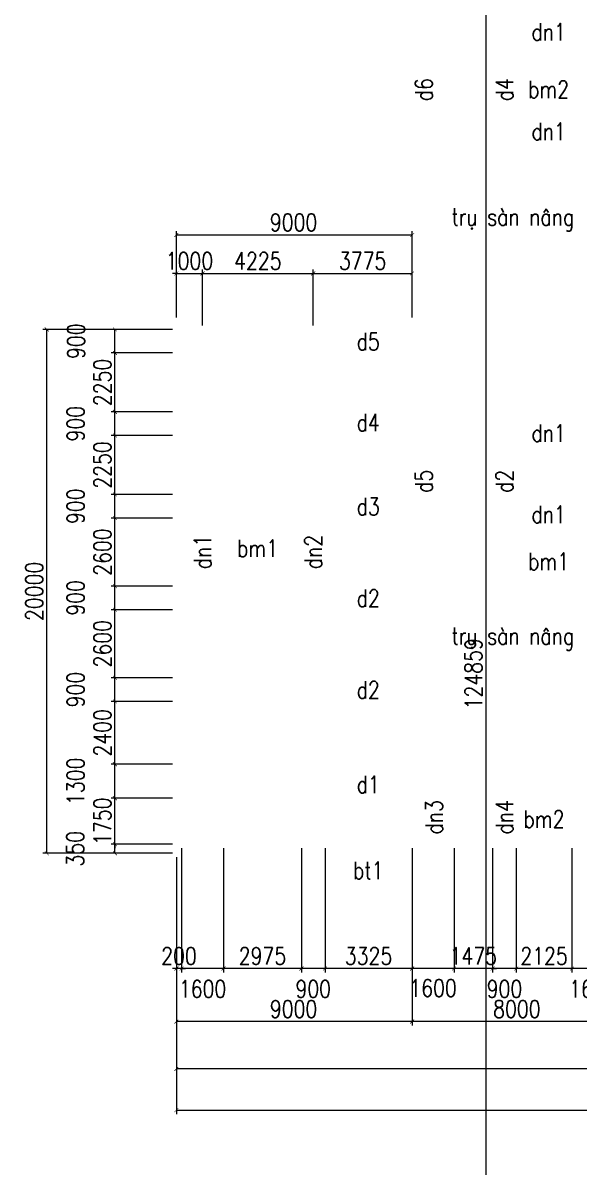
# Model space of a CAD drawing. Header units: inches. Extents: x -1640460 to 2672754, y -1012 to 1209503.
# Drawn here: x 201390 to 222625, y 98715 to 142396 of the extents above; entities that cross this region are included whole.
import ezdxf
from ezdxf.enums import TextEntityAlignment as Align

# ---------------------------------------------------------------- set-up
doc = ezdxf.new("R2010")
doc.units = ezdxf.units.IN
doc.header["$MEASUREMENT"] = 0
doc.layers.add('DAM_KT', color=4, linetype='Continuous')
doc.styles.add('KICH_THUOC', font='vnsimli.shx', dxfattribs={"width": 0.8})
doc.dimstyles.new('DIM_300', dxfattribs={"dimscale": 300, "dimtxt": 2.2, "dimasz": 0.5, "dimexe": 0.5, "dimexo": 0.5, "dimgap": 0.5, "dimtad": 1, "dimdec": 0, "dimdsep": 46, "dimtxsty": 'KICH_THUOC', "dimblk": 'ARCHTICK', "dimcen": 5, "dimclrd": 1, "dimclre": 8, "dimclrt": 256, "dimaunit": 1, "dimadec": 3, "dimazin": 2, "dimtfac": 1, "dimtdec": 0, "dimtix": 1, "dimtmove": 2, "dimatfit": 3, "dimldrblk": 'DOT', "dimfxl": 1, "dimtolj": 1, "dimtzin": 0, "dimlwd": 15, "dimlwe": 9, "dimarcsym": 0})

# ---------------------------------------------------------------- blocks, each defined once
blk = doc.blocks.new('_ArchTick')
at = {"color": 0, "linetype": 'ByBlock', "const_width": 0.15}
blk.add_lwpolyline([(-0.5, -0.5), (0.5, 0.5)], dxfattribs=at)
blk = doc.blocks.new('*D113')
at = {"layer": 'DAM_KT', "color": 8, "lineweight": 9}
for p, q in [((222349, 110894), (222349, 106145)), ((223949, 110894), (223949, 106145))]:
    blk.add_line(p, q, dxfattribs=at)
at = {"layer": 'DAM_KT', "color": 1, "lineweight": 15}
blk.add_line((223949, 106295), (222349, 106295), dxfattribs=at)
at = {"layer": 'Defpoints', "color": 0}
for p in [(222349, 111044), (223949, 111044), (222349, 106295)]:
    blk.add_point(p, dxfattribs=at)
at = {"layer": 'DAM_KT', "color": 1, "lineweight": 15, "xscale": 150, "yscale": 150, "zscale": 150, "rotation": 180}
blk.add_blockref('_ArchTick', (222349, 106295), dxfattribs=at)
at = {"layer": 'DAM_KT', "color": 1, "lineweight": 15, "xscale": 150, "yscale": 150, "zscale": 150}
blk.add_blockref('_ArchTick', (223949, 106295), dxfattribs=at)
at = {"layer": 'DAM_KT', "insert": (223149, 105520), "char_height": 660, "attachment_point": 5, "style": 'KICH_THUOC'}
blk.add_mtext('\\A1;1600', dxfattribs=at)
blk = doc.blocks.new('_Dot')
at = {"color": 0, "linetype": 'ByBlock', "lineweight": -2}
blk.add_line((-0.5, 0), (-1, 0), dxfattribs=at)
at = {"color": 0, "linetype": 'ByBlock', "const_width": 0.5}
blk.add_lwpolyline([(-0.25, 0, 1), (0.25, 0, 1)], format="xyb", close=True, dxfattribs=at)
blk = doc.blocks.new('*D114')
at = {"layer": 'DAM_KT', "color": 8, "lineweight": 9}
for p, q in [((220224, 110894), (220224, 106145)), ((222349, 110894), (222349, 106145))]:
    blk.add_line(p, q, dxfattribs=at)
at = {"layer": 'DAM_KT', "color": 1, "lineweight": 15}
blk.add_line((222349, 106295), (220224, 106295), dxfattribs=at)
at = {"layer": 'Defpoints', "color": 0}
for p in [(220224, 111044), (222349, 111044), (220224, 106295)]:
    blk.add_point(p, dxfattribs=at)
at = {"layer": 'DAM_KT', "color": 1, "lineweight": 15, "xscale": 150, "yscale": 150, "zscale": 150, "rotation": 180}
blk.add_blockref('_ArchTick', (220224, 106295), dxfattribs=at)
at = {"layer": 'DAM_KT', "color": 1, "lineweight": 15, "xscale": 150, "yscale": 150, "zscale": 150}
blk.add_blockref('_ArchTick', (222349, 106295), dxfattribs=at)
at = {"layer": 'DAM_KT', "insert": (221286, 106775), "char_height": 660, "attachment_point": 5, "style": 'KICH_THUOC'}
blk.add_mtext('\\A1;2125', dxfattribs=at)
blk = doc.blocks.new('*D115')
at = {"layer": 'DAM_KT', "color": 8, "lineweight": 9}
for p, q in [((219324, 110894), (219324, 106145)), ((220224, 110894), (220224, 106145))]:
    blk.add_line(p, q, dxfattribs=at)
at = {"layer": 'DAM_KT', "color": 1, "lineweight": 15}
blk.add_line((220224, 106295), (219324, 106295), dxfattribs=at)
at = {"layer": 'Defpoints', "color": 0}
for p in [(219324, 111044), (220224, 111044), (219324, 106295)]:
    blk.add_point(p, dxfattribs=at)
at = {"layer": 'DAM_KT', "color": 1, "lineweight": 15, "xscale": 150, "yscale": 150, "zscale": 150, "rotation": 180}
blk.add_blockref('_ArchTick', (219324, 106295), dxfattribs=at)
at = {"layer": 'DAM_KT', "color": 1, "lineweight": 15, "xscale": 150, "yscale": 150, "zscale": 150}
blk.add_blockref('_ArchTick', (220224, 106295), dxfattribs=at)
at = {"layer": 'DAM_KT', "insert": (219774, 105520), "char_height": 660, "attachment_point": 5, "style": 'KICH_THUOC'}
blk.add_mtext('\\A1;900', dxfattribs=at)
blk = doc.blocks.new('*D116')
at = {"layer": 'DAM_KT', "color": 8, "lineweight": 9}
for p, q in [((217849, 110894), (217849, 106145)), ((219324, 110894), (219324, 106145))]:
    blk.add_line(p, q, dxfattribs=at)
at = {"layer": 'DAM_KT', "color": 1, "lineweight": 15}
for p, q in [((217849, 106295), (217699, 106295)), ((219324, 106295), (217849, 106295)), ((219324, 106295), (219474, 106295))]:
    blk.add_line(p, q, dxfattribs=at)
at = {"layer": 'Defpoints', "color": 0}
for p in [(217849, 111044), (219324, 111044), (217849, 106295)]:
    blk.add_point(p, dxfattribs=at)
at = {"layer": 'DAM_KT', "color": 1, "lineweight": 15, "xscale": 150, "yscale": 150, "zscale": 150}
blk.add_blockref('_ArchTick', (217849, 106295), dxfattribs=at)
at = {"layer": 'DAM_KT', "color": 1, "lineweight": 15, "xscale": 150, "yscale": 150, "zscale": 150, "rotation": 180}
blk.add_blockref('_ArchTick', (219324, 106295), dxfattribs=at)
at = {"layer": 'DAM_KT', "insert": (218586, 106775), "char_height": 660, "attachment_point": 5, "style": 'KICH_THUOC'}
blk.add_mtext('\\A1;1475', dxfattribs=at)
blk = doc.blocks.new('*D117')
at = {"layer": 'DAM_KT', "color": 8, "lineweight": 9}
for p, q in [((216249, 110894), (216249, 106145)), ((217849, 110894), (217849, 106145))]:
    blk.add_line(p, q, dxfattribs=at)
at = {"layer": 'DAM_KT', "color": 1, "lineweight": 15}
blk.add_line((217849, 106295), (216249, 106295), dxfattribs=at)
at = {"layer": 'Defpoints', "color": 0}
for p in [(216249, 111044), (217849, 111044), (216249, 106295)]:
    blk.add_point(p, dxfattribs=at)
at = {"layer": 'DAM_KT', "color": 1, "lineweight": 15, "xscale": 150, "yscale": 150, "zscale": 150, "rotation": 180}
blk.add_blockref('_ArchTick', (216249, 106295), dxfattribs=at)
at = {"layer": 'DAM_KT', "color": 1, "lineweight": 15, "xscale": 150, "yscale": 150, "zscale": 150}
blk.add_blockref('_ArchTick', (217849, 106295), dxfattribs=at)
at = {"layer": 'DAM_KT', "insert": (217049, 105550), "char_height": 660, "attachment_point": 5, "style": 'KICH_THUOC'}
blk.add_mtext('\\A1;1600', dxfattribs=at)
blk = doc.blocks.new('*D118')
at = {"layer": 'DAM_KT', "color": 8, "lineweight": 9}
for p, q in [((212924, 110894), (212924, 106145)), ((216249, 110894), (216249, 106145))]:
    blk.add_line(p, q, dxfattribs=at)
at = {"layer": 'DAM_KT', "color": 1, "lineweight": 15}
blk.add_line((216249, 106295), (212924, 106295), dxfattribs=at)
at = {"layer": 'Defpoints', "color": 0}
for p in [(212924, 111044), (216249, 111044), (212924, 106295)]:
    blk.add_point(p, dxfattribs=at)
at = {"layer": 'DAM_KT', "color": 1, "lineweight": 15, "xscale": 150, "yscale": 150, "zscale": 150, "rotation": 180}
blk.add_blockref('_ArchTick', (212924, 106295), dxfattribs=at)
at = {"layer": 'DAM_KT', "color": 1, "lineweight": 15, "xscale": 150, "yscale": 150, "zscale": 150}
blk.add_blockref('_ArchTick', (216249, 106295), dxfattribs=at)
at = {"layer": 'DAM_KT', "insert": (214586, 106775), "char_height": 660, "attachment_point": 5, "style": 'KICH_THUOC'}
blk.add_mtext('\\A1;3325', dxfattribs=at)
blk = doc.blocks.new('*D119')
at = {"layer": 'DAM_KT', "color": 8, "lineweight": 9}
for p, q in [((212024, 110894), (212024, 106145)), ((212924, 110894), (212924, 106145))]:
    blk.add_line(p, q, dxfattribs=at)
at = {"layer": 'DAM_KT', "color": 1, "lineweight": 15}
blk.add_line((212924, 106295), (212024, 106295), dxfattribs=at)
at = {"layer": 'Defpoints', "color": 0}
for p in [(212024, 111044), (212924, 111044), (212024, 106295)]:
    blk.add_point(p, dxfattribs=at)
at = {"layer": 'DAM_KT', "color": 1, "lineweight": 15, "xscale": 150, "yscale": 150, "zscale": 150, "rotation": 180}
blk.add_blockref('_ArchTick', (212024, 106295), dxfattribs=at)
at = {"layer": 'DAM_KT', "color": 1, "lineweight": 15, "xscale": 150, "yscale": 150, "zscale": 150}
blk.add_blockref('_ArchTick', (212924, 106295), dxfattribs=at)
at = {"layer": 'DAM_KT', "insert": (212474, 105520), "char_height": 660, "attachment_point": 5, "style": 'KICH_THUOC'}
blk.add_mtext('\\A1;900', dxfattribs=at)
blk = doc.blocks.new('*D120')
at = {"layer": 'DAM_KT', "color": 8, "lineweight": 9}
for p, q in [((209049, 110894), (209049, 106145)), ((212024, 110894), (212024, 106145))]:
    blk.add_line(p, q, dxfattribs=at)
at = {"layer": 'DAM_KT', "color": 1, "lineweight": 15}
blk.add_line((212024, 106295), (209049, 106295), dxfattribs=at)
at = {"layer": 'Defpoints', "color": 0}
for p in [(209049, 111044), (212024, 111044), (209049, 106295)]:
    blk.add_point(p, dxfattribs=at)
at = {"layer": 'DAM_KT', "color": 1, "lineweight": 15, "xscale": 150, "yscale": 150, "zscale": 150, "rotation": 180}
blk.add_blockref('_ArchTick', (209049, 106295), dxfattribs=at)
at = {"layer": 'DAM_KT', "color": 1, "lineweight": 15, "xscale": 150, "yscale": 150, "zscale": 150}
blk.add_blockref('_ArchTick', (212024, 106295), dxfattribs=at)
at = {"layer": 'DAM_KT', "insert": (210536, 106775), "char_height": 660, "attachment_point": 5, "style": 'KICH_THUOC'}
blk.add_mtext('\\A1;2975', dxfattribs=at)
blk = doc.blocks.new('*D121')
at = {"layer": 'DAM_KT', "color": 8, "lineweight": 9}
for p, q in [((207449, 110894), (207449, 106145)), ((209049, 110894), (209049, 106145))]:
    blk.add_line(p, q, dxfattribs=at)
at = {"layer": 'DAM_KT', "color": 1, "lineweight": 15}
blk.add_line((209049, 106295), (207449, 106295), dxfattribs=at)
at = {"layer": 'Defpoints', "color": 0}
for p in [(207449, 111044), (209049, 111044), (207449, 106295)]:
    blk.add_point(p, dxfattribs=at)
at = {"layer": 'DAM_KT', "color": 1, "lineweight": 15, "xscale": 150, "yscale": 150, "zscale": 150, "rotation": 180}
blk.add_blockref('_ArchTick', (207449, 106295), dxfattribs=at)
at = {"layer": 'DAM_KT', "color": 1, "lineweight": 15, "xscale": 150, "yscale": 150, "zscale": 150}
blk.add_blockref('_ArchTick', (209049, 106295), dxfattribs=at)
at = {"layer": 'DAM_KT', "insert": (208249, 105520), "char_height": 660, "attachment_point": 5, "style": 'KICH_THUOC'}
blk.add_mtext('\\A1;1600', dxfattribs=at)
blk = doc.blocks.new('*D239')
at = {"layer": 'DAM_KT', "color": 8, "lineweight": 9}
for p, q in [((207249, 110544), (207249, 106145)), ((207449, 110894), (207449, 106145))]:
    blk.add_line(p, q, dxfattribs=at)
at = {"layer": 'DAM_KT', "color": 1, "lineweight": 15}
for p, q in [((207249, 106295), (207099, 106295)), ((207449, 106295), (207249, 106295)), ((207449, 106295), (207599, 106295))]:
    blk.add_line(p, q, dxfattribs=at)
at = {"layer": 'Defpoints', "color": 0}
for p in [(207449, 111044), (207249, 110694), (207249, 106295)]:
    blk.add_point(p, dxfattribs=at)
at = {"layer": 'DAM_KT', "color": 1, "lineweight": 15, "xscale": 150, "yscale": 150, "zscale": 150}
blk.add_blockref('_ArchTick', (207249, 106295), dxfattribs=at)
at = {"layer": 'DAM_KT', "color": 1, "lineweight": 15, "xscale": 150, "yscale": 150, "zscale": 150, "rotation": 180}
blk.add_blockref('_ArchTick', (207449, 106295), dxfattribs=at)
at = {"layer": 'DAM_KT', "insert": (207349, 106775), "char_height": 660, "attachment_point": 5, "style": 'KICH_THUOC'}
blk.add_mtext('\\A1;200', dxfattribs=at)
blk = doc.blocks.new('*D242')
at = {"layer": 'DAM_KT', "color": 8, "lineweight": 9}
for p, q in [((216249, 110544), (216249, 104119)), ((224249, 110844), (224249, 104119))]:
    blk.add_line(p, q, dxfattribs=at)
at = {"layer": 'DAM_KT', "color": 1, "lineweight": 15}
blk.add_line((224249, 104269), (216249, 104269), dxfattribs=at)
at = {"layer": 'Defpoints', "color": 0}
for p in [(224249, 110994), (216249, 110694), (216249, 104269)]:
    blk.add_point(p, dxfattribs=at)
at = {"layer": 'DAM_KT', "color": 1, "lineweight": 15, "xscale": 150, "yscale": 150, "zscale": 150, "rotation": 180}
blk.add_blockref('_ArchTick', (216249, 104269), dxfattribs=at)
at = {"layer": 'DAM_KT', "color": 1, "lineweight": 15, "xscale": 150, "yscale": 150, "zscale": 150}
blk.add_blockref('_ArchTick', (224249, 104269), dxfattribs=at)
at = {"layer": 'DAM_KT', "insert": (220249, 104749), "char_height": 660, "attachment_point": 5, "style": 'KICH_THUOC'}
blk.add_mtext('\\A1;8000', dxfattribs=at)
blk = doc.blocks.new('*D243')
at = {"layer": 'DAM_KT', "color": 8, "lineweight": 9}
for p, q in [((207249, 110544), (207249, 102311)), ((252549, 110544), (252549, 102311))]:
    blk.add_line(p, q, dxfattribs=at)
at = {"layer": 'DAM_KT', "color": 1, "lineweight": 15}
blk.add_line((252549, 102461), (207249, 102461), dxfattribs=at)
at = {"layer": 'Defpoints', "color": 0}
for p in [(207249, 110694), (252549, 110694), (207249, 102461)]:
    blk.add_point(p, dxfattribs=at)
at = {"layer": 'DAM_KT', "color": 1, "lineweight": 15, "xscale": 150, "yscale": 150, "zscale": 150, "rotation": 180}
blk.add_blockref('_ArchTick', (207249, 102461), dxfattribs=at)
at = {"layer": 'DAM_KT', "color": 1, "lineweight": 15, "xscale": 150, "yscale": 150, "zscale": 150}
blk.add_blockref('_ArchTick', (252549, 102461), dxfattribs=at)
at = {"layer": 'DAM_KT', "insert": (229899, 102941), "char_height": 660, "attachment_point": 5, "style": 'KICH_THUOC'}
blk.add_mtext('\\A1;45300', dxfattribs=at)
blk = doc.blocks.new('*D244')
at = {"layer": 'DAM_KT', "color": 8, "lineweight": 9}
for p, q in [((207249, 110544), (207249, 100738)), ((354549, 110544), (354549, 100738))]:
    blk.add_line(p, q, dxfattribs=at)
at = {"layer": 'DAM_KT', "color": 1, "lineweight": 15}
blk.add_line((207249, 100888), (354549, 100888), dxfattribs=at)
at = {"layer": 'Defpoints', "color": 0}
for p in [(207249, 110694), (354549, 110694), (354549, 100888)]:
    blk.add_point(p, dxfattribs=at)
at = {"layer": 'DAM_KT', "color": 1, "lineweight": 15, "xscale": 150, "yscale": 150, "zscale": 150, "rotation": 180}
blk.add_blockref('_ArchTick', (207249, 100888), dxfattribs=at)
at = {"layer": 'DAM_KT', "color": 1, "lineweight": 15, "xscale": 150, "yscale": 150, "zscale": 150}
blk.add_blockref('_ArchTick', (354549, 100888), dxfattribs=at)
at = {"layer": 'DAM_KT', "insert": (280899, 101368), "char_height": 660, "attachment_point": 5, "style": 'KICH_THUOC'}
blk.add_mtext('\\A1;147300', dxfattribs=at)
blk = doc.blocks.new('*D151')
at = {"layer": 'DAM_KT', "color": 8, "lineweight": 9}
for p, q in [((207099, 130694), (202153, 130694)), ((207099, 110694), (202153, 110694))]:
    blk.add_line(p, q, dxfattribs=at)
at = {"layer": 'DAM_KT', "color": 1, "lineweight": 15}
blk.add_line((202303, 110694), (202303, 130694), dxfattribs=at)
at = {"layer": 'Defpoints', "color": 0}
for p in [(202303, 130694), (207249, 130694), (207249, 110694)]:
    blk.add_point(p, dxfattribs=at)
at = {"layer": 'DAM_KT', "color": 1, "lineweight": 15, "xscale": 150, "yscale": 150, "zscale": 150}
for p, rotation in [((202303, 130694), 90), ((202303, 110694), 270)]:
    blk.add_blockref('_ArchTick', p, dxfattribs=dict(at, rotation=rotation))
at = {"layer": 'DAM_KT', "insert": (201823, 120694), "char_height": 660, "attachment_point": 5, "rotation": 90, "style": 'KICH_THUOC'}
blk.add_mtext('\\A1;20000', dxfattribs=at)
blk = doc.blocks.new('*D152')
at = {"layer": 'DAM_KT', "color": 8, "lineweight": 9}
for p, q in [((207099, 130694), (204754, 130694)), ((207099, 129794), (204754, 129794))]:
    blk.add_line(p, q, dxfattribs=at)
at = {"layer": 'DAM_KT', "color": 1, "lineweight": 15}
blk.add_line((204904, 129794), (204904, 130694), dxfattribs=at)
at = {"layer": 'Defpoints', "color": 0}
for p in [(204904, 130694), (207249, 130694), (207249, 129794)]:
    blk.add_point(p, dxfattribs=at)
at = {"layer": 'DAM_KT', "color": 1, "lineweight": 15, "xscale": 150, "yscale": 150, "zscale": 150}
for p, rotation in [((204904, 130694), 90), ((204904, 129794), 270)]:
    blk.add_blockref('_ArchTick', p, dxfattribs=dict(at, rotation=rotation))
at = {"layer": 'DAM_KT', "insert": (203423, 130244), "char_height": 660, "attachment_point": 5, "rotation": 90, "style": 'KICH_THUOC'}
blk.add_mtext('\\A1;900', dxfattribs=at)
blk = doc.blocks.new('*D153')
at = {"layer": 'DAM_KT', "color": 8, "lineweight": 9}
for p, q in [((207099, 129794), (204754, 129794)), ((207099, 127544), (204754, 127544))]:
    blk.add_line(p, q, dxfattribs=at)
at = {"layer": 'DAM_KT', "color": 1, "lineweight": 15}
blk.add_line((204904, 127544), (204904, 129794), dxfattribs=at)
at = {"layer": 'Defpoints', "color": 0}
for p in [(204904, 129794), (207249, 129794), (207249, 127544)]:
    blk.add_point(p, dxfattribs=at)
at = {"layer": 'DAM_KT', "color": 1, "lineweight": 15, "xscale": 150, "yscale": 150, "zscale": 150}
for p, rotation in [((204904, 129794), 90), ((204904, 127544), 270)]:
    blk.add_blockref('_ArchTick', p, dxfattribs=dict(at, rotation=rotation))
at = {"layer": 'DAM_KT', "insert": (204424, 128669), "char_height": 660, "attachment_point": 5, "rotation": 90, "style": 'KICH_THUOC'}
blk.add_mtext('\\A1;2250', dxfattribs=at)
blk = doc.blocks.new('*D154')
at = {"layer": 'DAM_KT', "color": 8, "lineweight": 9}
for p, q in [((207099, 127544), (204754, 127544)), ((207099, 126644), (204754, 126644))]:
    blk.add_line(p, q, dxfattribs=at)
at = {"layer": 'DAM_KT', "color": 1, "lineweight": 15}
blk.add_line((204904, 126644), (204904, 127544), dxfattribs=at)
at = {"layer": 'Defpoints', "color": 0}
for p in [(204904, 127544), (207249, 127544), (207249, 126644)]:
    blk.add_point(p, dxfattribs=at)
at = {"layer": 'DAM_KT', "color": 1, "lineweight": 15, "xscale": 150, "yscale": 150, "zscale": 150}
for p, rotation in [((204904, 127544), 90), ((204904, 126644), 270)]:
    blk.add_blockref('_ArchTick', p, dxfattribs=dict(at, rotation=rotation))
at = {"layer": 'DAM_KT', "insert": (203402, 127094), "char_height": 660, "attachment_point": 5, "rotation": 90, "style": 'KICH_THUOC'}
blk.add_mtext('\\A1;900', dxfattribs=at)
blk = doc.blocks.new('*D155')
at = {"layer": 'DAM_KT', "color": 8, "lineweight": 9}
for p, q in [((207099, 126644), (204754, 126644)), ((207099, 124394), (204754, 124394))]:
    blk.add_line(p, q, dxfattribs=at)
at = {"layer": 'DAM_KT', "color": 1, "lineweight": 15}
blk.add_line((204904, 124394), (204904, 126644), dxfattribs=at)
at = {"layer": 'Defpoints', "color": 0}
for p in [(204904, 126644), (207249, 126644), (207249, 124394)]:
    blk.add_point(p, dxfattribs=at)
at = {"layer": 'DAM_KT', "color": 1, "lineweight": 15, "xscale": 150, "yscale": 150, "zscale": 150}
for p, rotation in [((204904, 126644), 90), ((204904, 124394), 270)]:
    blk.add_blockref('_ArchTick', p, dxfattribs=dict(at, rotation=rotation))
at = {"layer": 'DAM_KT', "insert": (204424, 125519), "char_height": 660, "attachment_point": 5, "rotation": 90, "style": 'KICH_THUOC'}
blk.add_mtext('\\A1;2250', dxfattribs=at)
blk = doc.blocks.new('*D156')
at = {"layer": 'DAM_KT', "color": 8, "lineweight": 9}
for p, q in [((207099, 124394), (204754, 124394)), ((207099, 123494), (204754, 123494))]:
    blk.add_line(p, q, dxfattribs=at)
at = {"layer": 'DAM_KT', "color": 1, "lineweight": 15}
blk.add_line((204904, 123494), (204904, 124394), dxfattribs=at)
at = {"layer": 'Defpoints', "color": 0}
for p in [(204904, 124394), (207249, 124394), (207249, 123494)]:
    blk.add_point(p, dxfattribs=at)
at = {"layer": 'DAM_KT', "color": 1, "lineweight": 15, "xscale": 150, "yscale": 150, "zscale": 150}
for p, rotation in [((204904, 124394), 90), ((204904, 123494), 270)]:
    blk.add_blockref('_ArchTick', p, dxfattribs=dict(at, rotation=rotation))
at = {"layer": 'DAM_KT', "insert": (203402, 123944), "char_height": 660, "attachment_point": 5, "rotation": 90, "style": 'KICH_THUOC'}
blk.add_mtext('\\A1;900', dxfattribs=at)
blk = doc.blocks.new('*D157')
at = {"layer": 'DAM_KT', "color": 8, "lineweight": 9}
for p, q in [((207099, 123494), (204754, 123494)), ((207099, 120894), (204754, 120894))]:
    blk.add_line(p, q, dxfattribs=at)
at = {"layer": 'DAM_KT', "color": 1, "lineweight": 15}
blk.add_line((204904, 120894), (204904, 123494), dxfattribs=at)
at = {"layer": 'Defpoints', "color": 0}
for p in [(204904, 123494), (207249, 123494), (207249, 120894)]:
    blk.add_point(p, dxfattribs=at)
at = {"layer": 'DAM_KT', "color": 1, "lineweight": 15, "xscale": 150, "yscale": 150, "zscale": 150}
for p, rotation in [((204904, 123494), 90), ((204904, 120894), 270)]:
    blk.add_blockref('_ArchTick', p, dxfattribs=dict(at, rotation=rotation))
at = {"layer": 'DAM_KT', "insert": (204424, 122194), "char_height": 660, "attachment_point": 5, "rotation": 90, "style": 'KICH_THUOC'}
blk.add_mtext('\\A1;2600', dxfattribs=at)
blk = doc.blocks.new('*D158')
at = {"layer": 'DAM_KT', "color": 8, "lineweight": 9}
for p, q in [((207099, 120894), (204754, 120894)), ((207099, 119994), (204754, 119994))]:
    blk.add_line(p, q, dxfattribs=at)
at = {"layer": 'DAM_KT', "color": 1, "lineweight": 15}
blk.add_line((204904, 119994), (204904, 120894), dxfattribs=at)
at = {"layer": 'Defpoints', "color": 0}
for p in [(204904, 120894), (207249, 120894), (207249, 119994)]:
    blk.add_point(p, dxfattribs=at)
at = {"layer": 'DAM_KT', "color": 1, "lineweight": 15, "xscale": 150, "yscale": 150, "zscale": 150}
for p, rotation in [((204904, 120894), 90), ((204904, 119994), 270)]:
    blk.add_blockref('_ArchTick', p, dxfattribs=dict(at, rotation=rotation))
at = {"layer": 'DAM_KT', "insert": (203402, 120444), "char_height": 660, "attachment_point": 5, "rotation": 90, "style": 'KICH_THUOC'}
blk.add_mtext('\\A1;900', dxfattribs=at)
blk = doc.blocks.new('*D159')
at = {"layer": 'DAM_KT', "color": 8, "lineweight": 9}
for p, q in [((207099, 119994), (204754, 119994)), ((207099, 117394), (204754, 117394))]:
    blk.add_line(p, q, dxfattribs=at)
at = {"layer": 'DAM_KT', "color": 1, "lineweight": 15}
blk.add_line((204904, 117394), (204904, 119994), dxfattribs=at)
at = {"layer": 'Defpoints', "color": 0}
for p in [(204904, 119994), (207249, 119994), (207249, 117394)]:
    blk.add_point(p, dxfattribs=at)
at = {"layer": 'DAM_KT', "color": 1, "lineweight": 15, "xscale": 150, "yscale": 150, "zscale": 150}
for p, rotation in [((204904, 119994), 90), ((204904, 117394), 270)]:
    blk.add_blockref('_ArchTick', p, dxfattribs=dict(at, rotation=rotation))
at = {"layer": 'DAM_KT', "insert": (204424, 118694), "char_height": 660, "attachment_point": 5, "rotation": 90, "style": 'KICH_THUOC'}
blk.add_mtext('\\A1;2600', dxfattribs=at)
blk = doc.blocks.new('*D160')
at = {"layer": 'DAM_KT', "color": 8, "lineweight": 9}
for p, q in [((207099, 117394), (204754, 117394)), ((207099, 116494), (204754, 116494))]:
    blk.add_line(p, q, dxfattribs=at)
at = {"layer": 'DAM_KT', "color": 1, "lineweight": 15}
blk.add_line((204904, 116494), (204904, 117394), dxfattribs=at)
at = {"layer": 'Defpoints', "color": 0}
for p in [(204904, 117394), (207249, 117394), (207249, 116494)]:
    blk.add_point(p, dxfattribs=at)
at = {"layer": 'DAM_KT', "color": 1, "lineweight": 15, "xscale": 150, "yscale": 150, "zscale": 150}
for p, rotation in [((204904, 117394), 90), ((204904, 116494), 270)]:
    blk.add_blockref('_ArchTick', p, dxfattribs=dict(at, rotation=rotation))
at = {"layer": 'DAM_KT', "insert": (203402, 116944), "char_height": 660, "attachment_point": 5, "rotation": 90, "style": 'KICH_THUOC'}
blk.add_mtext('\\A1;900', dxfattribs=at)
blk = doc.blocks.new('*D161')
at = {"layer": 'DAM_KT', "color": 8, "lineweight": 9}
for p, q in [((207099, 116494), (204754, 116494)), ((207099, 114094), (204754, 114094))]:
    blk.add_line(p, q, dxfattribs=at)
at = {"layer": 'DAM_KT', "color": 1, "lineweight": 15}
blk.add_line((204904, 114094), (204904, 116494), dxfattribs=at)
at = {"layer": 'Defpoints', "color": 0}
for p in [(204904, 116494), (207249, 116494), (207249, 114094)]:
    blk.add_point(p, dxfattribs=at)
at = {"layer": 'DAM_KT', "color": 1, "lineweight": 15, "xscale": 150, "yscale": 150, "zscale": 150}
for p, rotation in [((204904, 116494), 90), ((204904, 114094), 270)]:
    blk.add_blockref('_ArchTick', p, dxfattribs=dict(at, rotation=rotation))
at = {"layer": 'DAM_KT', "insert": (204424, 115294), "char_height": 660, "attachment_point": 5, "rotation": 90, "style": 'KICH_THUOC'}
blk.add_mtext('\\A1;2400', dxfattribs=at)
blk = doc.blocks.new('*D162')
at = {"layer": 'DAM_KT', "color": 8, "lineweight": 9}
for p, q in [((207099, 114094), (204754, 114094)), ((207099, 112794), (204754, 112794))]:
    blk.add_line(p, q, dxfattribs=at)
at = {"layer": 'DAM_KT', "color": 1, "lineweight": 15}
blk.add_line((204904, 112794), (204904, 114094), dxfattribs=at)
at = {"layer": 'Defpoints', "color": 0}
for p in [(204904, 114094), (207249, 114094), (207249, 112794)]:
    blk.add_point(p, dxfattribs=at)
at = {"layer": 'DAM_KT', "color": 1, "lineweight": 15, "xscale": 150, "yscale": 150, "zscale": 150}
for p, rotation in [((204904, 114094), 90), ((204904, 112794), 270)]:
    blk.add_blockref('_ArchTick', p, dxfattribs=dict(at, rotation=rotation))
at = {"layer": 'DAM_KT', "insert": (203402, 113444), "char_height": 660, "attachment_point": 5, "rotation": 90, "style": 'KICH_THUOC'}
blk.add_mtext('\\A1;1300', dxfattribs=at)
blk = doc.blocks.new('*D163')
at = {"layer": 'DAM_KT', "color": 8, "lineweight": 9}
for p, q in [((207099, 112794), (204754, 112794)), ((207099, 111044), (204754, 111044))]:
    blk.add_line(p, q, dxfattribs=at)
at = {"layer": 'DAM_KT', "color": 1, "lineweight": 15}
for p, q in [((204904, 112794), (204904, 112944)), ((204904, 111044), (204904, 112794)), ((204904, 111044), (204904, 110894))]:
    blk.add_line(p, q, dxfattribs=at)
at = {"layer": 'Defpoints', "color": 0}
for p in [(204904, 112794), (207249, 112794), (207249, 111044)]:
    blk.add_point(p, dxfattribs=at)
at = {"layer": 'DAM_KT', "color": 1, "lineweight": 15, "xscale": 150, "yscale": 150, "zscale": 150}
for p, rotation in [((204904, 112794), 270), ((204904, 111044), 90)]:
    blk.add_blockref('_ArchTick', p, dxfattribs=dict(at, rotation=rotation))
at = {"layer": 'DAM_KT', "insert": (204424, 111919), "char_height": 660, "attachment_point": 5, "rotation": 90, "style": 'KICH_THUOC'}
blk.add_mtext('\\A1;1750', dxfattribs=at)
blk = doc.blocks.new('*D164')
at = {"layer": 'DAM_KT', "color": 8, "lineweight": 9}
for p, q in [((207099, 111044), (204754, 111044)), ((207099, 110694), (204754, 110694))]:
    blk.add_line(p, q, dxfattribs=at)
at = {"layer": 'DAM_KT', "color": 1, "lineweight": 15}
blk.add_line((204904, 110694), (204904, 111044), dxfattribs=at)
at = {"layer": 'Defpoints', "color": 0}
for p in [(204904, 111044), (207249, 111044), (207249, 110694)]:
    blk.add_point(p, dxfattribs=at)
at = {"layer": 'DAM_KT', "color": 1, "lineweight": 15, "xscale": 150, "yscale": 150, "zscale": 150}
for p, rotation in [((204904, 111044), 90), ((204904, 110694), 270)]:
    blk.add_blockref('_ArchTick', p, dxfattribs=dict(at, rotation=rotation))
at = {"layer": 'DAM_KT', "insert": (203390, 110869), "char_height": 660, "attachment_point": 5, "rotation": 90, "style": 'KICH_THUOC'}
blk.add_mtext('\\A1;350', dxfattribs=at)
blk = doc.blocks.new('*D165')
at = {"layer": 'DAM_KT', "color": 1, "lineweight": 15}
for p, q in [((207249, 132831), (207099, 132831)), ((207249, 132831), (208249, 132831)), ((208249, 132831), (208399, 132831))]:
    blk.add_line(p, q, dxfattribs=at)
at = {"layer": 'DAM_KT', "color": 8, "lineweight": 9}
for p, q in [((207249, 131144), (207249, 132981)), ((208249, 130844), (208249, 132981))]:
    blk.add_line(p, q, dxfattribs=at)
at = {"layer": 'Defpoints', "color": 0}
for p in [(208249, 132831), (207249, 130994), (208249, 130694)]:
    blk.add_point(p, dxfattribs=at)
at = {"layer": 'DAM_KT', "color": 1, "lineweight": 15, "xscale": 150, "yscale": 150, "zscale": 150}
blk.add_blockref('_ArchTick', (207249, 132831), dxfattribs=at)
at = {"layer": 'DAM_KT', "color": 1, "lineweight": 15, "xscale": 150, "yscale": 150, "zscale": 150, "rotation": 180}
blk.add_blockref('_ArchTick', (208249, 132831), dxfattribs=at)
at = {"layer": 'DAM_KT', "insert": (207749, 133311), "char_height": 660, "attachment_point": 5, "style": 'KICH_THUOC'}
blk.add_mtext('\\A1;1000', dxfattribs=at)
blk = doc.blocks.new('*D166')
at = {"layer": 'DAM_KT', "color": 8, "lineweight": 9}
for p, q in [((208249, 130844), (208249, 132981)), ((212474, 130844), (212474, 132981))]:
    blk.add_line(p, q, dxfattribs=at)
at = {"layer": 'DAM_KT', "color": 1, "lineweight": 15}
blk.add_line((208249, 132831), (212474, 132831), dxfattribs=at)
at = {"layer": 'Defpoints', "color": 0}
for p in [(212474, 132831), (208249, 130694), (212474, 130694)]:
    blk.add_point(p, dxfattribs=at)
at = {"layer": 'DAM_KT', "color": 1, "lineweight": 15, "xscale": 150, "yscale": 150, "zscale": 150, "rotation": 180}
blk.add_blockref('_ArchTick', (208249, 132831), dxfattribs=at)
at = {"layer": 'DAM_KT', "color": 1, "lineweight": 15, "xscale": 150, "yscale": 150, "zscale": 150}
blk.add_blockref('_ArchTick', (212474, 132831), dxfattribs=at)
at = {"layer": 'DAM_KT', "insert": (210361, 133311), "char_height": 660, "attachment_point": 5, "style": 'KICH_THUOC'}
blk.add_mtext('\\A1;4225', dxfattribs=at)
blk = doc.blocks.new('*D167')
at = {"layer": 'DAM_KT', "color": 8, "lineweight": 9}
for p, q in [((212474, 130844), (212474, 132981)), ((216249, 131144), (216249, 132981))]:
    blk.add_line(p, q, dxfattribs=at)
at = {"layer": 'DAM_KT', "color": 1, "lineweight": 15}
blk.add_line((212474, 132831), (216249, 132831), dxfattribs=at)
at = {"layer": 'Defpoints', "color": 0}
for p in [(216249, 132831), (212474, 130694), (216249, 130994)]:
    blk.add_point(p, dxfattribs=at)
at = {"layer": 'DAM_KT', "color": 1, "lineweight": 15, "xscale": 150, "yscale": 150, "zscale": 150, "rotation": 180}
blk.add_blockref('_ArchTick', (212474, 132831), dxfattribs=at)
at = {"layer": 'DAM_KT', "color": 1, "lineweight": 15, "xscale": 150, "yscale": 150, "zscale": 150}
blk.add_blockref('_ArchTick', (216249, 132831), dxfattribs=at)
at = {"layer": 'DAM_KT', "insert": (214361, 133311), "char_height": 660, "attachment_point": 5, "style": 'KICH_THUOC'}
blk.add_mtext('\\A1;3775', dxfattribs=at)
blk = doc.blocks.new('*D168')
at = {"layer": 'DAM_KT', "color": 8, "lineweight": 9}
for p, q in [((207249, 131144), (207249, 134448)), ((216249, 131144), (216249, 134448))]:
    blk.add_line(p, q, dxfattribs=at)
at = {"layer": 'DAM_KT', "color": 1, "lineweight": 15}
blk.add_line((216249, 134298), (207249, 134298), dxfattribs=at)
at = {"layer": 'Defpoints', "color": 0}
for p in [(207249, 134298), (207249, 130994), (216249, 130994)]:
    blk.add_point(p, dxfattribs=at)
at = {"layer": 'DAM_KT', "color": 1, "lineweight": 15, "xscale": 150, "yscale": 150, "zscale": 150, "rotation": 180}
blk.add_blockref('_ArchTick', (207249, 134298), dxfattribs=at)
at = {"layer": 'DAM_KT', "color": 1, "lineweight": 15, "xscale": 150, "yscale": 150, "zscale": 150}
blk.add_blockref('_ArchTick', (216249, 134298), dxfattribs=at)
at = {"layer": 'DAM_KT', "insert": (211724, 134778), "char_height": 660, "attachment_point": 5, "style": 'KICH_THUOC'}
blk.add_mtext('\\A1;9000', dxfattribs=at)
blk = doc.blocks.new('*D189')
at = {"layer": 'DAM_KT', "color": 8, "lineweight": 9}
for p, q in [((207249, 110544), (207249, 104119)), ((216249, 110544), (216249, 104119))]:
    blk.add_line(p, q, dxfattribs=at)
at = {"layer": 'DAM_KT', "color": 1, "lineweight": 15}
blk.add_line((216249, 104269), (207249, 104269), dxfattribs=at)
at = {"layer": 'Defpoints', "color": 0}
for p in [(207249, 110694), (216249, 110694), (207249, 104269)]:
    blk.add_point(p, dxfattribs=at)
at = {"layer": 'DAM_KT', "color": 1, "lineweight": 15, "xscale": 150, "yscale": 150, "zscale": 150, "rotation": 180}
blk.add_blockref('_ArchTick', (207249, 104269), dxfattribs=at)
at = {"layer": 'DAM_KT', "color": 1, "lineweight": 15, "xscale": 150, "yscale": 150, "zscale": 150}
blk.add_blockref('_ArchTick', (216249, 104269), dxfattribs=at)
at = {"layer": 'DAM_KT', "insert": (211724, 104749), "char_height": 660, "attachment_point": 5, "style": 'KICH_THUOC'}
blk.add_mtext('\\A1;9000', dxfattribs=at)
blk = doc.blocks.new('TEXT')
at = {"style": 'KICH_THUOC', "width": 0.8}
blk.add_attdef('NOI_DUNG', text='', height=2.2, dxfattribs=at).set_placement((0, 0), align=Align.BOTTOM_CENTER)
blk = doc.blocks.new('*D233')
at = {"layer": 'DAM_KT', "color": 8, "lineweight": 9}
for p, q in [((221709, 179977), (218923, 179977)), ((221709, 55117), (218923, 55117))]:
    blk.add_line(p, q, dxfattribs=at)
at = {"layer": 'DAM_KT', "color": 1, "lineweight": 15}
blk.add_line((219073, 55117), (219073, 179977), dxfattribs=at)
at = {"layer": 'Defpoints', "color": 0}
for p in [(219073, 179977), (221859, 179977), (221859, 55117)]:
    blk.add_point(p, dxfattribs=at)
at = {"layer": 'DAM_KT', "color": 1, "lineweight": 15, "xscale": 150, "yscale": 150, "zscale": 150}
for p, rotation in [((219073, 179977), 90), ((219073, 55117), 270)]:
    blk.add_blockref('_ArchTick', p, dxfattribs=dict(at, rotation=rotation))
at = {"layer": 'DAM_KT', "insert": (218593, 117547), "char_height": 660, "attachment_point": 5, "rotation": 90, "style": 'KICH_THUOC'}
blk.add_mtext('\\A1;124859', dxfattribs=at)
blk = doc.blocks.new('*D234')
at = {"layer": 'DAM_KT', "color": 8, "lineweight": 9}
for p, q in [((221709, 179977), (218923, 179977)), ((221709, 55117), (218923, 55117))]:
    blk.add_line(p, q, dxfattribs=at)
at = {"layer": 'DAM_KT', "color": 1, "lineweight": 15}
blk.add_line((219073, 55117), (219073, 179977), dxfattribs=at)
at = {"layer": 'Defpoints', "color": 0}
for p in [(219073, 179977), (221859, 179977), (221859, 55117)]:
    blk.add_point(p, dxfattribs=at)
at = {"layer": 'DAM_KT', "color": 1, "lineweight": 15, "xscale": 150, "yscale": 150, "zscale": 150}
for p, rotation in [((219073, 179977), 90), ((219073, 55117), 270)]:
    blk.add_blockref('_ArchTick', p, dxfattribs=dict(at, rotation=rotation))
at = {"layer": 'DAM_KT', "insert": (218593, 117547), "char_height": 660, "attachment_point": 5, "rotation": 90, "style": 'KICH_THUOC'}
blk.add_mtext('\\A1;124859', dxfattribs=at)
blk = doc.blocks.new('*D235')
at = {"layer": 'DAM_KT', "color": 8, "lineweight": 9}
for p, q in [((221709, 179977), (218923, 179977)), ((221709, 55117), (218923, 55117))]:
    blk.add_line(p, q, dxfattribs=at)
at = {"layer": 'DAM_KT', "color": 1, "lineweight": 15}
blk.add_line((219073, 55117), (219073, 179977), dxfattribs=at)
at = {"layer": 'Defpoints', "color": 0}
for p in [(219073, 179977), (221859, 179977), (221859, 55117)]:
    blk.add_point(p, dxfattribs=at)
at = {"layer": 'DAM_KT', "color": 1, "lineweight": 15, "xscale": 150, "yscale": 150, "zscale": 150}
for p, rotation in [((219073, 179977), 90), ((219073, 55117), 270)]:
    blk.add_blockref('_ArchTick', p, dxfattribs=dict(at, rotation=rotation))
at = {"layer": 'DAM_KT', "insert": (218593, 117547), "char_height": 660, "attachment_point": 5, "rotation": 90, "style": 'KICH_THUOC'}
blk.add_mtext('\\A1;124859', dxfattribs=at)
blk = doc.blocks.new('*D236')
at = {"layer": 'DAM_KT', "color": 8, "lineweight": 9}
for p, q in [((221709, 179977), (218923, 179977)), ((221709, 55117), (218923, 55117))]:
    blk.add_line(p, q, dxfattribs=at)
at = {"layer": 'DAM_KT', "color": 1, "lineweight": 15}
blk.add_line((219073, 55117), (219073, 179977), dxfattribs=at)
at = {"layer": 'Defpoints', "color": 0}
for p in [(219073, 179977), (221859, 179977), (221859, 55117)]:
    blk.add_point(p, dxfattribs=at)
at = {"layer": 'DAM_KT', "color": 1, "lineweight": 15, "xscale": 150, "yscale": 150, "zscale": 150}
for p, rotation in [((219073, 179977), 90), ((219073, 55117), 270)]:
    blk.add_blockref('_ArchTick', p, dxfattribs=dict(at, rotation=rotation))
at = {"layer": 'DAM_KT', "insert": (218593, 117547), "char_height": 660, "attachment_point": 5, "rotation": 90, "style": 'KICH_THUOC'}
blk.add_mtext('\\A1;124859', dxfattribs=at)

msp = doc.modelspace()

# ---------------------------------------------------------------- block references
at = {"layer": 'DAM_KT', "xscale": 300, "yscale": 300}
for p, values in [((221461.2, 141522.6), {'NOI_DUNG': 'dn1'}), ((221461.2, 139330.2), {'NOI_DUNG': 'bm2'}), ((221461.2, 137722.6), {'NOI_DUNG': 'dn1'}), ((220095.9, 134462), {'NOI_DUNG': 'trô sµn n©ng'}), ((214573.7, 129702.3), {'NOI_DUNG': 'd5'}), ((214573.7, 126608), {'NOI_DUNG': 'd4'}), ((221461.2, 126205.9), {'NOI_DUNG': 'dn1'}), ((214573.7, 123402.3), {'NOI_DUNG': 'd3'}), ((221461.2, 123105.9), {'NOI_DUNG': 'dn1'}), ((210348.7, 121809), {'NOI_DUNG': 'bm1'}), ((221461.2, 121309.9), {'NOI_DUNG': 'bm1'}), ((214573.7, 119902.3), {'NOI_DUNG': 'd2'}), ((220095.9, 118462), {'NOI_DUNG': 'trô sµn n©ng'}), ((214573.7, 116402.3), {'NOI_DUNG': 'd2'}), ((214573.7, 112794.1), {'NOI_DUNG': 'd1'}), ((221286.2, 111473.1), {'NOI_DUNG': 'bm2'}), ((214573.7, 109513.9), {'NOI_DUNG': 'bt1'})]:
    msp.add_blockref('TEXT', p, dxfattribs=at).add_auto_attribs(values)
at = {"layer": 'DAM_KT', "xscale": 300, "yscale": 300, "rotation": 90}
for p, values in [((217225.7, 139844.1), {'NOI_DUNG': 'd6'}), ((220300.7, 139844.1), {'NOI_DUNG': 'd4'}), ((217225.7, 124894.1), {'NOI_DUNG': 'd5'}), ((220300.7, 124894.1), {'NOI_DUNG': 'd2'}), ((213000.7, 122194.1), {'NOI_DUNG': 'dn2'}), ((208775.7, 122194.1), {'NOI_DUNG': 'dn1'}), ((217615.7, 112069.1), {'NOI_DUNG': 'dn3'}), ((220300.7, 112069.1), {'NOI_DUNG': 'dn4'})]:
    msp.add_blockref('TEXT', p, dxfattribs=at).add_auto_attribs(values)

# ---------------------------------------------------------------- dimensions: what is measured, and where the dimension line sits
at = {"layer": 'DAM_KT'}
for base, p1, p2, angle, picture, middle in [((219073.4, 179976.6), (221858.7, 55117.5), (221858.7, 179976.6), 90, '*D233', (218593.4, 117547)), ((219073.4, 179976.6), (221858.7, 55117.5), (221858.7, 179976.6), 90, '*D234', (218593.4, 117547)), ((219073.4, 179976.6), (221858.7, 55117.5), (221858.7, 179976.6), 90, '*D235', (218593.4, 117547)), ((219073.4, 179976.6), (221858.7, 55117.5), (221858.7, 179976.6), 90, '*D236', (218593.4, 117547)), ((202302.6, 130694.1), (207248.7, 110694.1), (207248.7, 130694.1), 90, '*D151', (201822.6, 120694.1)), ((204903.5, 129794.1), (207248.7, 127544.1), (207248.7, 129794.1), 90, '*D153', (204423.5, 128669.1)), ((204903.5, 126644.1), (207248.7, 124394.1), (207248.7, 126644.1), 90, '*D155', (204423.5, 125519.1)), ((204903.5, 123494.1), (207248.7, 120894.1), (207248.7, 123494.1), 90, '*D157', (204423.5, 122194.1)), ((204903.5, 119994.1), (207248.7, 117394.1), (207248.7, 119994.1), 90, '*D159', (204423.5, 118694.1)), ((204903.5, 116494.1), (207248.7, 114094.1), (207248.7, 116494.1), 90, '*D161', (204423.5, 115294.1)), ((204903.5, 112794.1), (207248.7, 111044.1), (207248.7, 112794.1), 90, '*D163', (204423.5, 111919.1)), ((207248.7, 106294.5), (207448.7, 111044.1), (207248.7, 110694.1), 180, '*D239', (207348.7, 106774.5)), ((209048.7, 106294.5), (212023.7, 111044.1), (209048.7, 111044.1), 180, '*D120', (210536.2, 106774.5)), ((212923.7, 106294.5), (216248.7, 111044.1), (212923.7, 111044.1), 180, '*D118', (214586.2, 106774.5)), ((217848.7, 106294.5), (219323.7, 111044.1), (217848.7, 111044.1), 180, '*D116', (218586.2, 106774.5)), ((220223.7, 106294.5), (222348.7, 111044.1), (220223.7, 111044.1), 180, '*D114', (221286.2, 106774.5))]:
    dim = msp.add_linear_dim(base=base, p1=p1, p2=p2, angle=angle, dimstyle='DIM_300', dxfattribs=at)
    dim.commit()
    dim.dimension.update_dxf_attribs({"geometry": picture, "text_midpoint": middle})
for base, p1, p2, picture, middle in [((207248.7, 134298), (216248.7, 130994.1), (207248.7, 130994.1), '*D168', (211723.7, 134778)), ((207248.7, 104269.4), (216248.7, 110694.1), (207248.7, 110694.1), '*D189', (211723.7, 104749.4))]:
    dim = msp.add_linear_dim(base=base, p1=p1, p2=p2, dimstyle='DIM_300', dxfattribs=at)
    dim.commit()
    dim.dimension.update_dxf_attribs({"geometry": picture, "text_midpoint": middle, "dimtype": 160})
for base, p1, p2, picture, middle in [((208248.7, 132831.3), (207248.7, 130994.1), (208248.7, 130694.1), '*D165', (207748.7, 133311.3)), ((212473.7, 132831.3), (208248.7, 130694.1), (212473.7, 130694.1), '*D166', (210361.2, 133311.3)), ((216248.7, 132831.3), (212473.7, 130694.1), (216248.7, 130994.1), '*D167', (214361.2, 133311.3)), ((216248.7, 104269.4), (224248.7, 110994.1), (216248.7, 110694.1), '*D242', (220248.7, 104749.4)), ((207248.7, 102460.8), (252548.7, 110694.1), (207248.7, 110694.1), '*D243', (229898.7, 102940.8)), ((354548.7, 100887.8), (207248.7, 110694.1), (354548.7, 110694.1), '*D244', (280898.7, 101367.8))]:
    dim = msp.add_linear_dim(base=base, p1=p1, p2=p2, dimstyle='DIM_300', dxfattribs=at)
    dim.commit()
    dim.dimension.update_dxf_attribs({"geometry": picture, "text_midpoint": middle})
for base, p1, p2, angle, picture, middle in [((204903.5, 130694.1), (207248.7, 129794.1), (207248.7, 130694.1), 90, '*D152', (203422.5, 130244.1)), ((204903.5, 127544.1), (207248.7, 126644.1), (207248.7, 127544.1), 90, '*D154', (203401.6, 127094.1)), ((204903.5, 124394.1), (207248.7, 123494.1), (207248.7, 124394.1), 90, '*D156', (203401.6, 123944.1)), ((204903.5, 120894.1), (207248.7, 119994.1), (207248.7, 120894.1), 90, '*D158', (203401.6, 120444.1)), ((204903.5, 117394.1), (207248.7, 116494.1), (207248.7, 117394.1), 90, '*D160', (203401.6, 116944.1)), ((204903.5, 114094.1), (207248.7, 112794.1), (207248.7, 114094.1), 90, '*D162', (203401.6, 113444.1)), ((204903.5, 111044.1), (207248.7, 110694.1), (207248.7, 111044.1), 90, '*D164', (203389.7, 110869.1)), ((207448.7, 106294.5), (209048.7, 111044.1), (207448.7, 111044.1), 180, '*D121', (208248.7, 105519.6)), ((212023.7, 106294.5), (212923.7, 111044.1), (212023.7, 111044.1), 180, '*D119', (212473.7, 105519.6)), ((216248.7, 106294.5), (217848.7, 111044.1), (216248.7, 111044.1), 180, '*D117', (217048.7, 105550.3)), ((219323.7, 106294.5), (220223.7, 111044.1), (219323.7, 111044.1), 180, '*D115', (219773.7, 105519.6)), ((222348.7, 106294.5), (223948.7, 111044.1), (222348.7, 111044.1), 180, '*D113', (223148.7, 105519.6))]:
    dim = msp.add_linear_dim(base=base, p1=p1, p2=p2, angle=angle, dimstyle='DIM_300', dxfattribs=at)
    dim.commit()
    dim.dimension.update_dxf_attribs({"geometry": picture, "text_midpoint": middle, "dimtype": 160})

doc.saveas('drawing.dxf')
